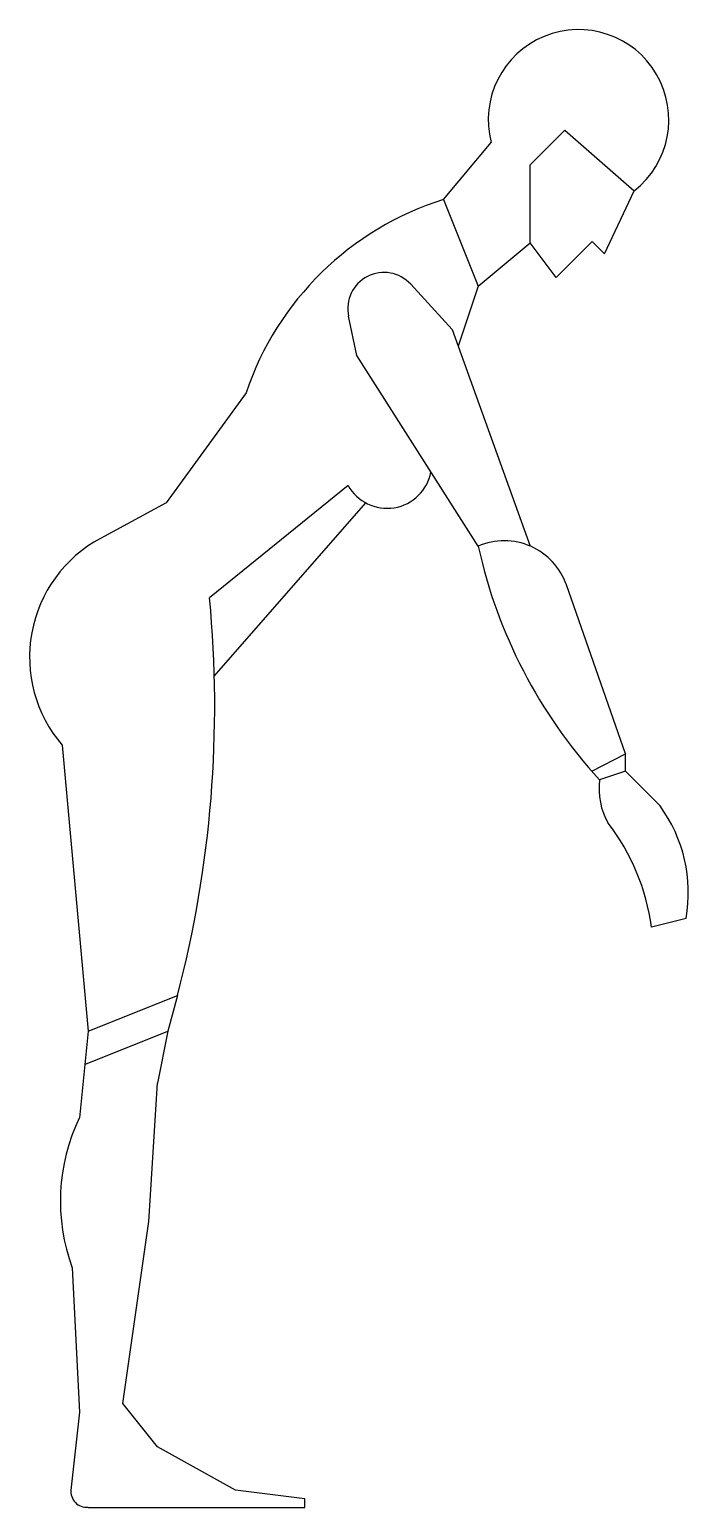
# Model space of a CAD drawing. Extents: x 134.37 to 135.02, y 60.03 to 61.48.
import ezdxf

# ---------------------------------------------------------------- set-up
doc = ezdxf.new("R2010")
doc.units = 0
doc.layers.get('0').update_dxf_attribs({"linetype": 'CONTINUOUS'})

msp = doc.modelspace()

# ---------------------------------------------------------------- linework, layer by layer
for p, q in [((134.7749, 61.3151), (134.8218, 61.3713)), ((134.7749, 61.3151), (134.809, 61.2298)), ((134.9332, 61.2617), (134.9625, 61.3236)), ((134.809, 61.2298), (134.8602, 61.2724)), ((134.8858, 61.2383), (134.9212, 61.2738)), ((134.9212, 61.2738), (134.9332, 61.2617)), ((134.9212, 61.2738), (134.9332, 61.2617)), ((134.7835, 61.1872), (134.7427, 61.2318)), ((134.809, 61.2298), (134.7894, 61.1708)), ((134.6897, 61.1616), (134.6816, 61.2004)), ((134.7835, 61.1872), (134.8602, 60.9741)), ((134.809, 60.9741), (134.6897, 61.1616)), ((134.5808, 61.1248), (134.5022, 61.0167)), ((134.6812, 61.0338), (134.5448, 60.923)), ((134.5022, 61.0167), (134.4374, 60.9816)), ((134.6982, 61.0167), (134.5495, 60.8463)), ((134.3999, 60.7781), (134.4255, 60.4968)), ((134.9208, 60.7525), (134.9539, 60.7695)), ((134.9539, 60.7525), (134.9284, 60.744)), ((134.9539, 60.7525), (134.988, 60.7184)), ((135.0136, 60.6076), (134.9795, 60.5991)), ((134.4255, 60.4968), (134.5133, 60.5319)), ((134.5133, 60.5319), (134.5039, 60.4968)), ((134.4255, 60.4968), (134.417, 60.4115)), ((134.4227, 60.4643), (134.5039, 60.4968)), ((134.5039, 60.4968), (134.4937, 60.4456)), ((134.4255, 60.028), (134.6386, 60.028))]:
    msp.add_line(p, q)
for points in [[(134.8858, 61.2383), (134.8602, 61.2724), (134.8602, 61.3492), (134.8943, 61.3832), (134.9625, 61.3236)], [(134.8858, 61.2383), (134.8602, 61.2724), (134.8602, 61.3492), (134.8943, 61.3832), (134.9625, 61.3236)], [(134.8858, 61.2383), (134.8602, 61.2724), (134.8602, 61.3492), (134.8943, 61.3832), (134.9625, 61.3236)], [(134.9539, 60.7525), (134.9539, 60.7695), (134.8959, 60.9358)], [(134.6386, 60.028), (134.6386, 60.0365), (134.5704, 60.045), (134.4937, 60.0877), (134.4596, 60.1303), (134.4851, 60.3093), (134.4937, 60.4456)], [(134.4097, 60.2639), (134.417, 60.1217), (134.4084, 60.045), (134.4084, 60.045)]]:
    msp.add_lwpolyline(points)
for centre, radius, start, end in [((134.9078, 61.3935), 0.0888, 308.0135, 194.4904), ((134.8644, 61.0295), 0.2992, 107.4027, 161.4351), ((134.7164, 61.2077), 0.0356, 42.4334, 191.8263), ((134.7195, 61.0551), 0.0439, 209.0546, 349.3612), ((134.5008, 60.8647), 0.133, 118.4456, 220.6677), ((134.8346, 60.9144), 0.0649, 19.2409, 113.1986), ((135.2976, 61.0814), 0.5002, 192.3892, 222.4259), ((133.4261, 60.8164), 1.1238, 345.334, 5.4403), ((134.9966, 60.7354), 0.0687, 172.875, 209.7449), ((134.8715, 60.6332), 0.1443, 349.796, 36.1932), ((134.7676, 60.5708), 0.2138, 7.6015, 37.6382), ((134.588, 60.3291), 0.1899, 154.2666, 200.0983), ((134.4241, 60.0438), 0.0157, 173.6598, 274.6296)]:
    msp.add_arc(centre, radius, start, end)

doc.saveas('drawing.dxf')
